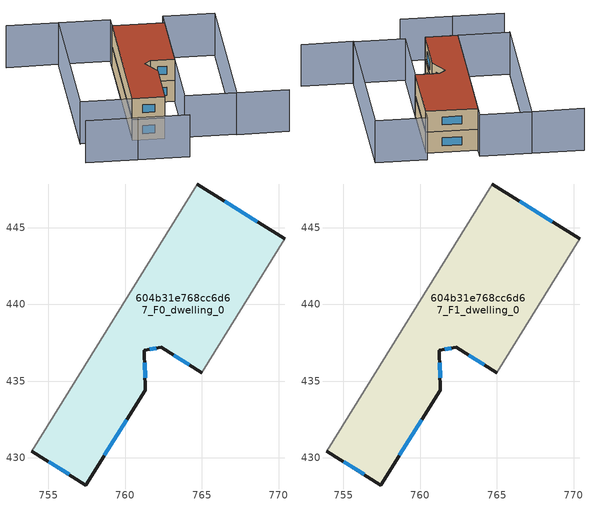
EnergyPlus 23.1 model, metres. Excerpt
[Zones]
604b31e768cc6d67_F0_dwelling_0
 floor ground (EU_floor_Construction): 770.39,444.27 764.99,435.54 762.36,437.19 761.26,437.02 761.33,434.41 757.45,428.23 753.94,430.44 764.72,447.84 z0
 wall outside (EU_wall_Construction): 753.94,430.44 757.45,428.23 761.33,434.41 761.26,437.02 762.36,437.19 764.99,435.54 / 770.39,444.27 764.72,447.84 z0:3
 wall adiabatic (EU_wall_Construction): 764.72,447.84 753.94,430.44 / 764.99,435.54 770.39,444.27 z0:3
 window (EU_Window_Construction): 758.66,430.15 760.12,432.48 / 755.03,429.75 756.35,428.92 / 768.62,445.38 766.49,446.73 / 763.18,436.68 764.17,436.05 / 761.61,437.07 762.02,437.14 / 761.31,435.22 761.29,436.2 z0.93:2.07
604b31e768cc6d67_F1_dwelling_0
 floor to 604b31e768cc6d67_F0_dwelling_0 (EU_floor_Construction): 770.39,444.27 764.99,435.54 762.36,437.19 761.26,437.02 761.33,434.41 757.45,428.23 753.94,430.44 764.72,447.84 z3
 wall outside (EU_wall_Construction): 753.94,430.44 757.45,428.23 761.33,434.41 761.26,437.02 762.36,437.19 764.99,435.54 / 770.39,444.27 764.72,447.84 z3:6
 wall adiabatic (EU_wall_Construction): 764.72,447.84 753.94,430.44 / 764.99,435.54 770.39,444.27 z3:6
 window (EU_Window_Construction): 758.66,430.15 760.12,432.48 / 755.03,429.75 756.35,428.92 / 768.62,445.38 766.49,446.73 / 763.18,436.68 764.17,436.05 / 761.61,437.07 762.02,437.14 / 761.31,435.22 761.29,436.2 z3.93:5.07
 roof outside (EU_roof_Construction): 764.99,435.54 770.39,444.27 764.72,447.84 753.94,430.44 757.45,428.23 761.33,434.41 761.26,437.02 762.36,437.19 z6
shading: 751.14,425.93 756.84,422.39 / 745.44,429.45 751.14,425.92 / 771.03,419.84 765.33,423.37 / 765.33,423.37 777.03,442.24 / 754.21,456.34 759.91,452.81 / 759.91,452.81 748.18,433.87 / 777.02,442.24 765.35,423.39 / 765.35,423.39 759.65,426.92 / 759.65,426.92 771.32,445.77 / 771.32,445.77 777.02,442.24 / 748.24,433.97 759.92,452.82 / 759.92,452.82 765.62,449.29 / 765.62,449.29 753.94,430.44 / 753.94,430.44 748.24,433.97 z0:6
[Building]
EU S2 Campaign: North Axis=0; Terrain=City; Solar Distribution=FullExterior
[Site:Location]
Montreal-Trudeau.Intl.AP: Latitude=45.4667; Longitude=-73.75; Time Zone=-5; Elevation=36
[SizingPeriod:WeatherFileDays]
AnnualSizingPeriod: Begin Month=1; Begin Day of Month=1; End Month=12; End Day of Month=31; Day of Week for Start Day=Monday; Use Weather File Daylight Saving Period=No; Use Weather File Rain and Snow Indicators=No
[MATERIAL]
EU_InternalMass_Material: Roughness=MediumRough; Thickness=0.1; Conductivity=1; Density=1800; Specific Heat=900; Thermal Absorptance=0.9; Solar Absorptance=0.7; Visible Absorptance=0.7
[MATERIAL:NOMASS] Roughness=MediumRough; Thermal Absorptance=0.9; Solar Absorptance=0.7; Visible Absorptance=0.7
Name | Thermal Resistance
EU_wall_NoMass; EU_floor_NoMass | 1.36485
EU_roof_NoMass | 2.55992
[WINDOWMATERIAL:SIMPLEGLAZINGSYSTEM]
EU_Window_SimpleGlazing: UFactor=3.92339; Solar Heat Gain Coefficient=0.8; Visible Transmittance=0.8
[CONSTRUCTION]
EU_wall_Construction: EU_wall_NoMass
EU_roof_Construction: EU_roof_NoMass
EU_floor_Construction: EU_floor_NoMass
EU_Window_Construction: EU_Window_SimpleGlazing
EU_InternalMass_Construction: EU_InternalMass_Material
[ZONE] Type=1; Multiplier=1; Ceiling Height=autocalculate; Volume=327.514; Floor Area=autocalculate; Part of Total Floor Area=Yes
604b31e768cc6d67_F0_dwelling_0; 604b31e768cc6d67_F1_dwelling_0
[INTERNALMASS] Construction=EU_InternalMass_Construction; Surface Area=109.172
Name | Zone or ZoneList
604b31e768cc6d67_F0_dwelling_0_EU_InternalMass | 604b31e768cc6d67_F0_dwelling_0
604b31e768cc6d67_F1_dwelling_0_EU_InternalMass | 604b31e768cc6d67_F1_dwelling_0
[OTHEREQUIPMENT] Fuel Type=Electricity; Design Level Calculation Method=Watts/Area; Power per Zone Floor Area=1; Fraction Latent=0; Fraction Radiant=0; Fraction Lost=0; Carbon Dioxide Generation Rate=0; EndUse Subcategory=EU_Step8_InternalGains
Name | Zone or ZoneList or Space or SpaceList | Schedule
EU_Step8_InternalGain_604b31e768cc6d67_F0_dwelling_0_f000 | 604b31e768cc6d67_F0_dwelling_0 | EU_Step8_GainSchedule_604b31e768cc6d67_F0_dwelling_0_f000
EU_Step8_InternalGain_604b31e768cc6d67_F1_dwelling_0_f000 | 604b31e768cc6d67_F1_dwelling_0 | EU_Step8_GainSchedule_604b31e768cc6d67_F1_dwelling_0_f000
[ZONEVENTILATION:DESIGNFLOWRATE] Schedule=EU_AlwaysOn; Design Flow Rate Calculation Method=AirChanges/Hour; Air Changes per Hour=0.860309; Ventilation Type=Natural; Fan Pressure Rise=0; Fan Total Efficiency=1; Constant Term Coefficient=1; Temperature Term Coefficient=0; Velocity Term Coefficient=0; Velocity Squared Term Coefficient=0; Minimum Indoor Temperature=-100; Maximum Indoor Temperature=100; Delta Temperature=-100; Minimum Outdoor Temperature=-100; Maximum Outdoor Temperature=100; Maximum Wind Speed=40
Name | Zone or ZoneList or Space or SpaceList
EU_ConstantAir_604b31e768cc6d67_F0_dwelling_0 | 604b31e768cc6d67_F0_dwelling_0
EU_ConstantAir_604b31e768cc6d67_F1_dwelling_0 | 604b31e768cc6d67_F1_dwelling_0
[HVACTEMPLATE:THERMOSTAT] Constant Heating Setpoint=20; Constant Cooling Setpoint=50
EU_HeatOnly_604b31e768cc6d67_F0_dwelling_0; EU_HeatOnly_604b31e768cc6d67_F1_dwelling_0
[HVACTEMPLATE:ZONE:IDEALLOADSAIRSYSTEM] System Availability Schedule=EU_AlwaysOn; Maximum Heating Supply Air Temperature=50; Minimum Cooling Supply Air Temperature=13; Maximum Heating Supply Air Humidity Ratio=0.0156; Minimum Cooling Supply Air Humidity Ratio=0.0077; Heating Limit=NoLimit; Cooling Limit=NoLimit; Heating Availability Schedule=EU_AlwaysOn; Cooling Availability Schedule=EU_CoolingOff; Dehumidification Control Type=ConstantSensibleHeatRatio; Cooling Sensible Heat Ratio=0.7; Dehumidification Setpoint=60; Humidification Control Type=None; Humidification Setpoint=30; Outdoor Air Method=None; Outdoor Air Flow Rate per Person=0.00944; Outdoor Air Flow Rate per Zone Floor Area=0; Outdoor Air Flow Rate per Zone=0; Demand Controlled Ventilation Type=None; Outdoor Air Economizer Type=NoEconomizer; Heat Recovery Type=None; Sensible Heat Recovery Effectiveness=0.7; Latent Heat Recovery Effectiveness=0.65
Name | Template Thermostat
604b31e768cc6d67_F0_dwelling_0 | EU_HeatOnly_604b31e768cc6d67_F0_dwelling_0
604b31e768cc6d67_F1_dwelling_0 | EU_HeatOnly_604b31e768cc6d67_F1_dwelling_0
[SIZING:ZONE] Zone Cooling Design Supply Air Temperature Input Method=SupplyAirTemperature; Zone Cooling Design Supply Air Temperature=13; Zone Heating Design Supply Air Temperature Input Method=SupplyAirTemperature; Zone Heating Design Supply Air Temperature=50; Zone Cooling Design Supply Air Humidity Ratio=0.008; Zone Heating Design Supply Air Humidity Ratio=0.008; Cooling Design Air Flow Method=DesignDay; Cooling Design Air Flow Rate=0; Cooling Minimum Air Flow per Zone Floor Area=0.000762; Cooling Minimum Air Flow=0; Cooling Minimum Air Flow Fraction=0.2; Heating Design Air Flow Method=DesignDay; Heating Design Air Flow Rate=0; Heating Maximum Air Flow per Zone Floor Area=0.002032; Heating Maximum Air Flow=0.141576; Heating Maximum Air Flow Fraction=0.3; Account for Dedicated Outdoor Air System=No; Dedicated Outdoor Air System Control Strategy=NeutralSupplyAir; Dedicated Outdoor Air Low Setpoint Temperature for Design=autosize; Dedicated Outdoor Air High Setpoint Temperature for Design=autosize; Zone Load Sizing Method=Sensible Load Only No Latent Load; Zone Latent Cooling Design Supply Air Humidity Ratio Input Method=HumidityRatioDifference; Zone Cooling Design Supply Air Humidity Ratio Difference=0.005; Zone Latent Heating Design Supply Air Humidity Ratio Input Method=HumidityRatioDifference; Zone Humidification Design Supply Air Humidity Ratio Difference=0.005
604b31e768cc6d67_F0_dwelling_0; 604b31e768cc6d67_F1_dwelling_0
[SCHEDULE:CONSTANT]
Name | Hourly Value
EU_AlwaysOn | 1
EU_CoolingOff | 0
[SCHEDULE:FILE] Column Number=1; Rows to Skip at Top=0; Number of Hours of Data=8760; Column Separator=Comma; Interpolate to Timestep=No; Minutes per Item=60; Adjust Schedule for Daylight Savings=Yes
Name | File
EU_Step8_GainSchedule_604b31e768cc6d67_F0_dwelling_0_f000 | ../../schedules/604b31e768cc6d67/604b31e768cc6d67_F0_dwelling_0_f000_gain.csv
EU_Step8_GainSchedule_604b31e768cc6d67_F1_dwelling_0_f000 | ../../schedules/604b31e768cc6d67/604b31e768cc6d67_F1_dwelling_0_f000_gain.csv
